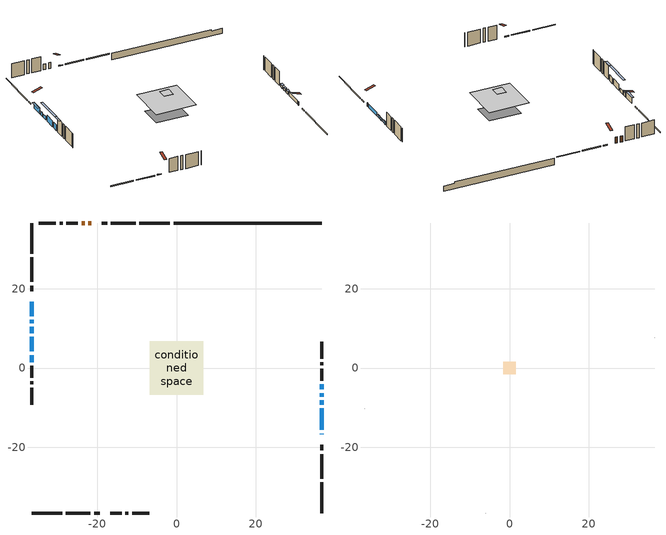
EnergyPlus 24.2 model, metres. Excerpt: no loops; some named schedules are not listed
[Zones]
conditioned space
 floor adiabatic (AdiabaticFloorConstruction): -6.75,-6.75 -6.75,6.75 6.75,6.75 6.75,-6.75 z2.86
 floor foundation (Slab1 construction): -5.42,-3.9 -5.42,3.9 5.42,3.9 5.42,-3.9 z-1.87
 wall outside (RimJoist1 construction): -1.67,36.56 -9.37,36.56 / -36.56,-36.56 -28.86,-36.56 / -36.56,36.56 -36.56,28.86 / 36.56,-36.56 36.56,-28.86 z0.42:0.72
 wall outside (RimJoist2 construction): -10.3,36.56 -16.52,36.56 / -27.93,-36.56 -21.71,-36.56 / -36.56,27.93 -36.56,21.71 / 36.56,-27.93 36.56,-21.71 z0.42:0.72
 wall outside (RimJoist3 construction): -17.45,36.56 -18.81,36.56 / -20.78,-36.56 -19.42,-36.56 / -36.56,20.78 -36.56,19.42 / 36.56,-20.78 36.56,-19.42 z0.42:0.72
 wall outside (AdiabaticWallConstruction 1): -21.48,36.56 -22.19,36.56 / -23.12,36.56 -23.95,36.56 z0.42:2.45
 wall outside (AdiabaticWallConstruction): 36.56,-16.75 36.56,-16.55 / -36.56,10.39 -36.56,8.79 / 36.56,-15.62 36.56,-10.14 z0.42:1.64; -36.56,16.75 -36.56,13.09 z0.42:2.45; -36.56,12.16 -36.56,11.32 z0.42:1.69; -36.56,7.86 -36.56,4.2 / -36.56,3.28 -36.56,1.45 z0.42:2.5; 36.56,-9.21 36.56,-8.17 / 36.56,-7.24 36.56,-6.32 / 36.56,-5.4 36.56,-4.1 z0.42:1.39
 wall outside (Wall1 construction): -24.88,36.56 -27.81,36.56 / -16.75,-36.56 -13.81,-36.56 / -36.56,0.52 -36.56,-2.41 / 36.56,-3.17 36.56,-0.24 z0.42:5.3
 wall outside (Wall2 construction): -28.74,36.56 -29.48,36.56 / -12.89,-36.56 -12.14,-36.56 / -36.56,-3.34 -36.56,-4.09 / 36.56,0.69 36.56,1.43 z0.42:5.3
 wall outside (Wall3 construction): -30.41,36.56 -34.7,36.56 / -11.21,-36.56 -6.93,-36.56 / -36.56,-5.02 -36.56,-9.3 / 36.56,2.36 36.56,6.65 z0.42:5.3
 wall foundation (FoundationWall1 construction): -0.74,36.56,-1.87 -0.74,36.56,0.42 32.83,36.56,0.42 32.83,36.56,-0.1 36.56,36.56,-0.1 36.56,36.56,-1.87
 window (WindowConstruction 8): 36.56,-16.75 36.56,-16.55 z0.42:1.64
 window (WindowConstruction 6): -36.56,16.75 -36.56,13.09 z0.42:2.45
 window (WindowConstruction 7): -36.56,12.16 -36.56,11.32 z0.42:1.69
 window (WindowConstruction 9): -36.56,10.39 -36.56,8.79 z0.42:1.64
 window (WindowConstruction): 36.56,-15.62 36.56,-10.14 z0.42:1.64
 window (WindowConstruction 1): -36.56,7.86 -36.56,4.2 z0.42:2.5
 window (WindowConstruction 2): -36.56,3.28 -36.56,1.45 z0.42:2.5
 window (WindowConstruction 3): 36.56,-9.21 36.56,-8.17 z0.42:1.39
 window (WindowConstruction 4): 36.56,-7.24 36.56,-6.33 z0.42:1.39
 window (WindowConstruction 5): 36.56,-5.4 36.56,-4.1 z0.42:1.39
 door (Door): -21.48,36.56 -22.19,36.56 z0.42:2.45
 door (Door 1): -23.12,36.56 -23.95,36.56 z0.42:2.45
 ceiling adiabatic (AdiabaticFloorConstruction): 6.75,-6.75 6.75,6.75 -6.75,6.75 -6.75,-6.75 z2.86
attic - vented
 floor to conditioned space (Floor1 construction Reversed): -1.58,-1.58 -1.58,1.58 1.58,1.58 1.58,-1.58 z5.3
 wall outside (Wall4 construction): -6,-36.56 -5.99,-36.56 / -36.56,-10.23 -36.56,-10.24 / 36.56,7.57 36.56,7.58 z0.42:5.3
 roof outside (Roof1 construction): -20.55,36.56,5.3 -20.55,33.48,6.32 -19.74,33.48,6.32 -19.74,36.56,5.3; -17.67,-36.56,5.3 -17.67,-33.48,6.32 -18.49,-33.48,6.32 -18.49,-36.56,5.3; -36.56,17.67,5.3 -33.48,17.67,6.32 -33.48,18.49,6.32 -36.56,18.49,5.3; 36.56,-17.67,5.3 33.48,-17.67,6.32 33.48,-18.49,6.32 36.56,-18.49,5.3
shading: -36.56,13.03 -36.56,16.81 -37.17,16.81 -37.17,13.03 z2.51; -36.56,11.26 -36.56,12.22 -37.17,12.22 -37.17,11.26 z1.75; -36.56,1.15 -36.56,10.91 -37.17,10.91 -37.17,1.15 z5.55; -36.56,-1.6 -36.56,6.33 -37.17,6.33 -37.17,-1.6 z5.55; 36.56,-8.11 36.56,-9.27 37.17,-9.27 37.17,-8.11 z1.45; 36.56,-6.27 36.56,-7.3 37.17,-7.3 37.17,-6.27 z1.45; 36.56,-4.04 36.56,-5.46 37.17,-5.46 37.17,-4.04 z1.45
[Building]
Building 1: Terrain=Suburbs
[Site:Location]
Sault Ste Marie AP_ON: Latitude {deg}=46.49; Longitude {deg}=-84.51; Time Zone {hr}=-5; Elevation {m}=192; Keep Site Location Information=Yes
[Site:GroundTemperature:Shallow]
0.840846, -1.16074, -1.32103, -0.371179, 3.44196, 7.23733, 10.5277, 12.6121, 12.7892, 11.0939, 7.8874, 4.20846
[Site:WaterMainsTemperature]
Calculation Method=Schedule; Temperature Schedule=mains temperature schedule
[Material] Roughness=Rough; Thermal Absorptance=0.9
Name | Thickness {m} | Conductivity {W/m-K} | Density {kg/m3} | Specific Heat {J/kg-K} | Solar Absorptance | Visible Absorptance
asphalt or fiberglass shingles | 0.00635 | 0.162714 | 1121.4 | 1465.45 | 0.4 | 0.4
ceiling loosefill ins | 0.0846667 | 0.0480833 | 16.02 | 1046.75 | 0.7 | 0.7
ceiling stud and cavity | 0.1397 | 0.131136 | 65.682 | 1177.47 | 0.7 | 0.7
concrete 4.0 in. | 0.1016 | 1.803125 | 2242.8 | 837.4 | 0.7 | 0.7
concrete 8.0 in. | 0.2032 | 1.803125 | 2242.8 | 837.4 | 0.7 | 0.7
door material | 0.04445 | 0.20624 | 512.64 | 1214.23 | 0.7 | 0.7
door material 1 | 0.04445 | 0.188738 | 512.64 | 1214.23 | 0.7 | 0.7
exterior vertical ins | 0.012584 | 0.029427 | 32.04 | 1214.23 | 0.7 | 0.7
floor covering | 0.0127 | 0.0433444 | 54.468 | 1339.84 | 0.6 | 0.6
floor rigid ins; wall rigid ins | 0.512978 | 0.029427 | 32.04 | 1214.23 | 0.7 | 0.7
floor stud and cavity | 0.1397 | 1.75129 | 37.0049 | 1207.88 | 0.7 | 0.7
furniture material conditioned space 1 | 0.1524 | 0.115458 | 640.8 | 1214.23 | 0.6 | 0.6
gypsum board | 0.0127 | 0.160291 | 801 | 837.4 | 0.6 | 0.6
gypsum board 1 | 0.0127 | 0.160291 | 801 | 837.4 | 0.7 | 0.7
osb sheathing 0.5 in. | 0.0127 | 0.115458 | 512.64 | 1214.23 | 0.7 | 0.7
osb sheathing 0.75 in. | 0.01905 | 0.115458 | 512.64 | 1214.23 | 0.7 | 0.7
osb sheathing 2.0 in. | 0.0508 | 0.115458 | 512.64 | 1214.23 | 0.7 | 0.7
rim joist rigid ins | 0.051816 | 0.029427 | 32.04 | 1214.23 | 0.7 | 0.7
rim joist stud and cavity | 0.0508 | 0.0356798 | 125.044 | 1163.47 | 0.6 | 0.6
rim joist stud and cavity 1 | 0.0508 | 0.268173 | 125.044 | 1163.47 | 0.6 | 0.6
rim joist stud and cavity 2 | 0.0508 | 0.0315101 | 125.044 | 1163.47 | 0.6 | 0.6
wall stud and cavity | 0.1397 | 0.0868035 | 139.0536 | 1170.24 | 0.7 | 0.7
wall stud and cavity 1 | 0.1397 | 0.111274 | 139.0536 | 1170.24 | 0.7 | 0.7
wall stud and cavity 2 | 0.1397 | 0.0999226 | 139.0536 | 1170.24 | 0.7 | 0.7
wall stud and cavity 3 | 0.0889 | 6.1454 | 50.32683 | 1063.81 | 0.6 | 0.6
wall stud and cavity 4 | 0.0889 | 0.380278 | 52.3479 | 1209.89 | 0.7 | 0.7
wall stud and cavity 5 | 0.0889 | 0.391764 | 83.0341 | 1211.67 | 0.7 | 0.7
wood siding | 0.0254 | 0.102417 | 544.68 | 1172.36 | 0.4 | 0.4
wood siding 1 | 0.00254 | 0.102417 | 544.68 | 1172.36 | 0.4 | 0.4
wood siding 2; wood siding 3; wood siding 4 | 0.0254 | 0.102417 | 544.68 | 1172.36 | 0.7 | 0.7
[WindowMaterial:SimpleGlazingSystem]
Name | U-Factor {W/m2-K} | Solar Heat Gain Coefficient
WindowMaterial | 2.77314 | 0.61
WindowMaterial 1 | 6.7977 | 0.79
WindowMaterial 2 | 4.09157 | 0.6
WindowMaterial 3 | 2.93212 | 0.46
WindowMaterial 4 | 2.94518 | 0.45
WindowMaterial 5 | 2.906 | 0.48
WindowMaterial 6 | 2.82821 | 0.55
WindowMaterial 7 | 2.91792 | 0.47
WindowMaterial 8 | 4.87286 | 0.59
WindowMaterial 9 | 4.88989 | 0.57
[Construction]
AdiabaticFloorConstruction: floor stud and cavity, floor rigid ins, osb sheathing 0.75 in., floor covering
AdiabaticWallConstruction: wood siding 3, wall rigid ins, wall stud and cavity 4, gypsum board
AdiabaticWallConstruction 1: wood siding 4, wall rigid ins, wall stud and cavity 4, gypsum board
Door: door material
Door 1: door material 1
Floor1 construction Reversed: gypsum board, ceiling stud and cavity, ceiling loosefill ins
FoundationWall1 construction: concrete 8.0 in., gypsum board 1
furniture construction conditioned space 1: furniture material conditioned space 1
PartitionWallConstruction: gypsum board, wall stud and cavity 5, gypsum board
RimJoist1 construction: wood siding 2, osb sheathing 2.0 in., rim joist stud and cavity
RimJoist2 construction: wood siding 2, rim joist rigid ins, osb sheathing 2.0 in., rim joist stud and cavity 1
RimJoist3 construction: wood siding 2, osb sheathing 2.0 in., rim joist stud and cavity 2
Roof1 construction: asphalt or fiberglass shingles
Slab1 construction: concrete 4.0 in.
Wall1 construction: wood siding, osb sheathing 0.5 in., wall stud and cavity, gypsum board
Wall2 construction: wood siding, osb sheathing 0.5 in., wall stud and cavity 1, gypsum board
Wall3 construction: wood siding, osb sheathing 0.5 in., wall stud and cavity 2, gypsum board
Wall4 construction: wood siding 1, wall stud and cavity 3
WindowConstruction: WindowMaterial
WindowConstruction 1: WindowMaterial 1
WindowConstruction 2: WindowMaterial 2
WindowConstruction 3: WindowMaterial 3
WindowConstruction 4: WindowMaterial 4
WindowConstruction 5: WindowMaterial 5
WindowConstruction 6: WindowMaterial 6
WindowConstruction 7: WindowMaterial 7
WindowConstruction 8: WindowMaterial 8
WindowConstruction 9: WindowMaterial 9
[Zone] Multiplier=1; Part of Total Floor Area=Yes
Name | Volume {m3}
attic - vented | 1.66667
conditioned space | 681.9
[Space]
Name | Zone | Volume {m3}
attic - vented 1 | attic - vented | 1.66667
conditioned space 1 | conditioned space | 681.9
[ZoneInfiltration:EffectiveLeakageArea]
infil attic - vented 1: Zone or Space=attic - vented 1; Schedule=Always On Discrete; Effective Air Leakage Area {cm2}=393.443; Stack Coefficient=0.000410518; Wind Coefficient=1.36895e-05
[ZoneMixing]
whole house fan mix: Zone or Space=attic - vented; Schedule=Always On Continuous; Design Flow Rate Calculation Method=Flow/Zone; Design Flow Rate {m3/s}=0; Source Zone or Space=conditioned space
[SurfaceProperty:ExposedFoundationPerimeter]
Slab1: Exposed Perimeter Calculation Method=TotalExposedPerimeter; Total Exposed Perimeter {m}=37.3
[InternalMass] Zone or ZoneList=conditioned space; Space or SpaceList=conditioned space 1
Name | Construction | Surface Area {m2}
furniture mass conditioned space 1 | furniture construction conditioned space 1 | 106.72
partition wall mass | PartitionWallConstruction | 266.8
[Lights]
interior lighting: Zone or ZoneList or Space or SpaceList=conditioned space 1; Schedule=interior lighting schedule; Design Level Calculation Method=LightingLevel; Lighting Level {W}=343.2; Return Air Fraction=0; Fraction Radiant=0.6; Fraction Visible=0.2; Fraction Replaceable=1
[People]
occupants: Zone or ZoneList or Space or SpaceList=conditioned space 1; Number of People Schedule=occupants schedule; Number of People Calculation Method=People; Number of People=3; Fraction Radiant=0.314171; Sensible Heat Fraction=0.56303; Activity Level Schedule=occupants activity schedule; Carbon Dioxide Generation Rate {m3/s-W}=0; Enable ASHRAE 55 Comfort Warnings=No; Mean Radiant Temperature Calculation Type=EnclosureAveraged
[ElectricEquipment] Zone or ZoneList or Space or SpaceList=conditioned space 1; Design Level Calculation Method=EquipmentLevel
Name | Schedule | Design Level {W} | Fraction Latent | Fraction Radiant | Fraction Lost
clothes dryer | clothes dryer schedule | 140.772 | 0.015 | 0.081 | 0.85
clothes washer | clothes washer schedule | 32.1985 | 0.03 | 0.162 | 0.7
cooking range | cooking range schedule | 215.147 | 0.08 | 0.432 | 0.2
dishwasher | dishwasher schedule | 66.8632 | 0.3 | 0.18 | 0.4
fridge | fridge schedule | 72.9452 | 0 | 0.6 | 0
mech vent house fan | mech vent house fan schedule | 0 | 0 | 0 | 1
mech vent house fan cfis | mech vent house fan cfis schedule | 0 | 0 | 0 | 0
misc plug loads | misc plug loads schedule | 494.7 | 0.045 | 0.513 | 0.1
whole house fan | Always On Discrete | 0 | 0 | 0 | 1
[OtherEquipment] Zone or ZoneList or Space or SpaceList=conditioned space 1; Design Level Calculation Method=EquipmentLevel
Name | Fuel Type | Schedule | Design Level {W} | Fraction Latent | Fraction Radiant | Fraction Lost
clothes dryer 1 | Electricity | clothes dryer schedule | 0 | 0.015 | 0.081 | 0.85
cooking range 1 | Electricity | cooking range schedule | 0 | 0.08 | 0.432 | 0.2
general water use latent | None | general water use schedule | 62.594 | 1 | 0 | 0
general water use sensible | None | general water use schedule | -61.6891 | 0 | 0.6 | 0
mech vent house fan latent load | None | Always On Discrete | 0 | 1 | 0 | 0
mech vent house fan sensible load | None | Always On Discrete | 0 | 0 | 0 | 0
water heater energy adjustment1 | NaturalGas | Always On Discrete | 0.01 | 0 | 0 | 1
[ZoneInfiltration:DesignFlowRate] Zone or ZoneList or Space or SpaceList=conditioned space 1; Schedule=Always On Discrete; Design Flow Rate Calculation Method=Flow/Zone; Design Flow Rate {m3/s}=0
infil flow; natural vent flow; whole house fan flow
[Foundation:Kiva]
Foundation Kiva 1: Initial Indoor Air Temperature {C}=18; Wall Height Above Grade {m}=0.419984; Wall Depth Below Slab {m}=0.2032; Custom Block Material Name 1=exterior vertical ins; Custom Block Depth 1 {m}=2.28999; Custom Block X Position 1 {m}=0.2159; Custom Block Z Position 1 {m}=0
[Foundation:Kiva:Settings]
Soil Conductivity {W/m-K}=0.849921; Soil Density {kg/m3}=1842.3; Soil Specific Heat {J/kg-K}=418.7; Ground Solar Absorptivity=0.9; Ground Thermal Absorptivity=0.9; Ground Surface Roughness {m}=0.03; Far-Field Width {m}=40; Deep-Ground Boundary Condition=ZeroFlux; Deep-Ground Depth {m}=40; Minimum Cell Dimension {m}=0.2; Maximum Cell Growth Coefficient=3; Simulation Timestep=Timestep
[Exterior:Lights]
exterior lighting: Schedule=exterior lighting schedule; Design Level {W}=75.6
[Schedule:Constant]
Name | Hourly Value
Always On Continuous; mech vent house fan schedule; mech vent house fan cfis schedule; Always On Discrete | 1
occupants activity schedule | 117.228
fridge schedule | 0
[Schedule:Week:Daily]
interior lighting schedule Week Rule - Jan1-Jan27: interior lighting schedule day, interior lighting schedule day, interior lighting schedule day, interior lighting schedule day, interior lighting schedule day, interior lighting schedule day, interior lighting schedule day, interior lighting schedule default day, interior lighting schedule default day, interior lighting schedule default day, interior lighting schedule default day, interior lighting schedule default day
interior lighting schedule Week Rule - Jan28-Feb3: interior lighting schedule day, interior lighting schedule day, interior lighting schedule day, interior lighting schedule day, interior lighting schedule day 1, interior lighting schedule day 1, interior lighting schedule day 1, interior lighting schedule default day, interior lighting schedule default day, interior lighting schedule default day, interior lighting schedule default day, interior lighting schedule default day
interior lighting schedule Week Rule - Feb4-Feb24: interior lighting schedule day 1, interior lighting schedule day 1, interior lighting schedule day 1, interior lighting schedule day 1, interior lighting schedule day 1, interior lighting schedule day 1, interior lighting schedule day 1, interior lighting schedule default day, interior lighting schedule default day, interior lighting schedule default day, interior lighting schedule default day, interior lighting schedule default day
interior lighting schedule Week Rule - Feb25-Mar3: interior lighting schedule day 1, interior lighting schedule day 1, interior lighting schedule day 1, interior lighting schedule day 1, interior lighting schedule day 2, interior lighting schedule day 2, interior lighting schedule day 2, interior lighting schedule default day, interior lighting schedule default day, interior lighting schedule default day, interior lighting schedule default day, interior lighting schedule default day
interior lighting schedule Week Rule - Mar4-Mar31: interior lighting schedule day 2, interior lighting schedule day 2, interior lighting schedule day 2, interior lighting schedule day 2, interior lighting schedule day 2, interior lighting schedule day 2, interior lighting schedule day 2, interior lighting schedule default day, interior lighting schedule default day, interior lighting schedule default day, interior lighting schedule default day, interior lighting schedule default day
interior lighting schedule Week Rule - Apr1-Apr28: interior lighting schedule day 3, interior lighting schedule day 3, interior lighting schedule day 3, interior lighting schedule day 3, interior lighting schedule day 3, interior lighting schedule day 3, interior lighting schedule day 3, interior lighting schedule default day, interior lighting schedule default day, interior lighting schedule default day, interior lighting schedule default day, interior lighting schedule default day
interior lighting schedule Week Rule - Apr29-May5: interior lighting schedule day 3, interior lighting schedule day 3, interior lighting schedule day 4, interior lighting schedule day 4, interior lighting schedule day 4, interior lighting schedule day 4, interior lighting schedule day 4, interior lighting schedule default day, interior lighting schedule default day, interior lighting schedule default day, interior lighting schedule default day, interior lighting schedule default day
interior lighting schedule Week Rule - May6-May26: interior lighting schedule day 4, interior lighting schedule day 4, interior lighting schedule day 4, interior lighting schedule day 4, interior lighting schedule day 4, interior lighting schedule day 4, interior lighting schedule day 4, interior lighting schedule default day, interior lighting schedule default day, interior lighting schedule default day, interior lighting schedule default day, interior lighting schedule default day
interior lighting schedule Week Rule - May27-Jun2: interior lighting schedule day 4, interior lighting schedule day 4, interior lighting schedule day 4, interior lighting schedule day 4, interior lighting schedule day 4, interior lighting schedule day 5, interior lighting schedule day 5, interior lighting schedule default day, interior lighting schedule default day, interior lighting schedule default day, interior lighting schedule default day, interior lighting schedule default day
interior lighting schedule Week Rule - Jun3-Jun30: interior lighting schedule day 5, interior lighting schedule day 5, interior lighting schedule day 5, interior lighting schedule day 5, interior lighting schedule day 5, interior lighting schedule day 5, interior lighting schedule day 5, interior lighting schedule default day, interior lighting schedule default day, interior lighting schedule default day, interior lighting schedule default day, interior lighting schedule default day
interior lighting schedule Week Rule - Jul1-Jul28: interior lighting schedule day 6, interior lighting schedule day 6, interior lighting schedule day 6, interior lighting schedule day 6, interior lighting schedule day 6, interior lighting schedule day 6, interior lighting schedule day 6, interior lighting schedule default day, interior lighting schedule default day, interior lighting schedule default day, interior lighting schedule default day, interior lighting schedule default day
interior lighting schedule Week Rule - Jul29-Aug4: interior lighting schedule day 6, interior lighting schedule day 6, interior lighting schedule day 6, interior lighting schedule day 7, interior lighting schedule day 7, interior lighting schedule day 7, interior lighting schedule day 7, interior lighting schedule default day, interior lighting schedule default day, interior lighting schedule default day, interior lighting schedule default day, interior lighting schedule default day
interior lighting schedule Week Rule - Aug5-Aug25: interior lighting schedule day 7, interior lighting schedule day 7, interior lighting schedule day 7, interior lighting schedule day 7, interior lighting schedule day 7, interior lighting schedule day 7, interior lighting schedule day 7, interior lighting schedule default day, interior lighting schedule default day, interior lighting schedule default day, interior lighting schedule default day, interior lighting schedule default day
interior lighting schedule Week Rule - Aug26-Sep1: interior lighting schedule day 7, interior lighting schedule day 7, interior lighting schedule day 7, interior lighting schedule day 7, interior lighting schedule day 7, interior lighting schedule day 7, interior lighting schedule day 8, interior lighting schedule default day, interior lighting schedule default day, interior lighting schedule default day, interior lighting schedule default day, interior lighting schedule default day
interior lighting schedule Week Rule - Sep2-Sep29: interior lighting schedule day 8, interior lighting schedule day 8, interior lighting schedule day 8, interior lighting schedule day 8, interior lighting schedule day 8, interior lighting schedule day 8, interior lighting schedule day 8, interior lighting schedule default day, interior lighting schedule default day, interior lighting schedule default day, interior lighting schedule default day, interior lighting schedule default day
interior lighting schedule Week Rule - Sep30-Oct6: interior lighting schedule day 8, interior lighting schedule day 9, interior lighting schedule day 9, interior lighting schedule day 9, interior lighting schedule day 9, interior lighting schedule day 9, interior lighting schedule day 9, interior lighting schedule default day, interior lighting schedule default day, interior lighting schedule default day, interior lighting schedule default day, interior lighting schedule default day
interior lighting schedule Week Rule - Oct7-Oct27: interior lighting schedule day 9, interior lighting schedule day 9, interior lighting schedule day 9, interior lighting schedule day 9, interior lighting schedule day 9, interior lighting schedule day 9, interior lighting schedule day 9, interior lighting schedule default day, interior lighting schedule default day, interior lighting schedule default day, interior lighting schedule default day, interior lighting schedule default day
interior lighting schedule Week Rule - Oct28-Nov3: interior lighting schedule day 9, interior lighting schedule day 9, interior lighting schedule day 9, interior lighting schedule day 9, interior lighting schedule day 10, interior lighting schedule day 10, interior lighting schedule day 10, interior lighting schedule default day, interior lighting schedule default day, interior lighting schedule default day, interior lighting schedule default day, interior lighting schedule default day
interior lighting schedule Week Rule - Nov4-Nov24: interior lighting schedule day 10, interior lighting schedule day 10, interior lighting schedule day 10, interior lighting schedule day 10, interior lighting schedule day 10, interior lighting schedule day 10, interior lighting schedule day 10, interior lighting schedule default day, interior lighting schedule default day, interior lighting schedule default day, interior lighting schedule default day, interior lighting schedule default day
interior lighting schedule Week Rule - Nov25-Dec1: interior lighting schedule day 10, interior lighting schedule day 10, interior lighting schedule day 10, interior lighting schedule day 10, interior lighting schedule day 10, interior lighting schedule day 10, interior lighting schedule day 11, interior lighting schedule default day, interior lighting schedule default day, interior lighting schedule default day, interior lighting schedule default day, interior lighting schedule default day
interior lighting schedule Week Rule - Dec2-Dec31: interior lighting schedule day 11, interior lighting schedule day 11, interior lighting schedule day 11, interior lighting schedule day 11, interior lighting schedule day 11, interior lighting schedule day 11, interior lighting schedule day 11, interior lighting schedule default day, interior lighting schedule default day, interior lighting schedule default day, interior lighting schedule default day, interior lighting schedule default day
occupants schedule Week Rule - Jan1-Dec31: occupants schedule day, occupants schedule day, occupants schedule day, occupants schedule day, occupants schedule day, occupants schedule day, occupants schedule day, occupants schedule default day, occupants schedule default day, occupants schedule default day, occupants schedule default day, occupants schedule default day
clothes dryer schedule Week Rule - Jan1-Dec31: clothes dryer schedule day, clothes dryer schedule day, clothes dryer schedule day, clothes dryer schedule day, clothes dryer schedule day, clothes dryer schedule day, clothes dryer schedule day, clothes dryer schedule default day, clothes dryer schedule default day, clothes dryer schedule default day, clothes dryer schedule default day, clothes dryer schedule default day
clothes washer schedule Week Rule - Jan1-Dec31: clothes washer schedule day, clothes washer schedule day, clothes washer schedule day, clothes washer schedule day, clothes washer schedule day, clothes washer schedule day, clothes washer schedule day, clothes washer schedule default day, clothes washer schedule default day, clothes washer schedule default day, clothes washer schedule default day, clothes washer schedule default day
cooking range schedule Week Rule - Jan1-Dec31: cooking range schedule day, cooking range schedule day, cooking range schedule day, cooking range schedule day, cooking range schedule day, cooking range schedule day, cooking range schedule day, cooking range schedule default day, cooking range schedule default day, cooking range schedule default day, cooking range schedule default day, cooking range schedule default day
dishwasher schedule Week Rule - Jan1-Dec31: dishwasher schedule day, dishwasher schedule day, dishwasher schedule day, dishwasher schedule day, dishwasher schedule day, dishwasher schedule day, dishwasher schedule day, dishwasher schedule default day, dishwasher schedule default day, dishwasher schedule default day, dishwasher schedule default day, dishwasher schedule default day
misc plug loads schedule Week Rule - Jan1-Dec31: misc plug loads schedule day, misc plug loads schedule day, misc plug loads schedule day, misc plug loads schedule day, misc plug loads schedule day, misc plug loads schedule day, misc plug loads schedule day, misc plug loads schedule default day, misc plug loads schedule default day, misc plug loads schedule default day, misc plug loads schedule default day, misc plug loads schedule default day
general water use schedule Week Rule - Jan1-Dec31: general water use schedule day, general water use schedule day, general water use schedule day, general water use schedule day, general water use schedule day, general water use schedule day, general water use schedule day, general water use schedule default day, general water use schedule default day, general water use schedule default day, general water use schedule default day, general water use schedule default day
exterior lighting schedule Week Rule - Jan1-Jan27: exterior lighting schedule day, exterior lighting schedule day, exterior lighting schedule day, exterior lighting schedule day, exterior lighting schedule day, exterior lighting schedule day, exterior lighting schedule day, exterior lighting schedule default day, exterior lighting schedule default day, exterior lighting schedule default day, exterior lighting schedule default day, exterior lighting schedule default day
exterior lighting schedule Week Rule - Jan28-Feb3: exterior lighting schedule day, exterior lighting schedule day, exterior lighting schedule day, exterior lighting schedule day, exterior lighting schedule day 1, exterior lighting schedule day 1, exterior lighting schedule day 1, exterior lighting schedule default day, exterior lighting schedule default day, exterior lighting schedule default day, exterior lighting schedule default day, exterior lighting schedule default day
exterior lighting schedule Week Rule - Feb4-Feb24: exterior lighting schedule day 1, exterior lighting schedule day 1, exterior lighting schedule day 1, exterior lighting schedule day 1, exterior lighting schedule day 1, exterior lighting schedule day 1, exterior lighting schedule day 1, exterior lighting schedule default day, exterior lighting schedule default day, exterior lighting schedule default day, exterior lighting schedule default day, exterior lighting schedule default day
exterior lighting schedule Week Rule - Feb25-Mar3: exterior lighting schedule day 1, exterior lighting schedule day 1, exterior lighting schedule day 1, exterior lighting schedule day 1, exterior lighting schedule day 2, exterior lighting schedule day 2, exterior lighting schedule day 2, exterior lighting schedule default day, exterior lighting schedule default day, exterior lighting schedule default day, exterior lighting schedule default day, exterior lighting schedule default day
exterior lighting schedule Week Rule - Mar4-Mar31: exterior lighting schedule day 2, exterior lighting schedule day 2, exterior lighting schedule day 2, exterior lighting schedule day 2, exterior lighting schedule day 2, exterior lighting schedule day 2, exterior lighting schedule day 2, exterior lighting schedule default day, exterior lighting schedule default day, exterior lighting schedule default day, exterior lighting schedule default day, exterior lighting schedule default day
exterior lighting schedule Week Rule - Apr1-Apr28: exterior lighting schedule day 3, exterior lighting schedule day 3, exterior lighting schedule day 3, exterior lighting schedule day 3, exterior lighting schedule day 3, exterior lighting schedule day 3, exterior lighting schedule day 3, exterior lighting schedule default day, exterior lighting schedule default day, exterior lighting schedule default day, exterior lighting schedule default day, exterior lighting schedule default day
exterior lighting schedule Week Rule - Apr29-May5: exterior lighting schedule day 3, exterior lighting schedule day 3, exterior lighting schedule day 4, exterior lighting schedule day 4, exterior lighting schedule day 4, exterior lighting schedule day 4, exterior lighting schedule day 4, exterior lighting schedule default day, exterior lighting schedule default day, exterior lighting schedule default day, exterior lighting schedule default day, exterior lighting schedule default day
exterior lighting schedule Week Rule - May6-May26: exterior lighting schedule day 4, exterior lighting schedule day 4, exterior lighting schedule day 4, exterior lighting schedule day 4, exterior lighting schedule day 4, exterior lighting schedule day 4, exterior lighting schedule day 4, exterior lighting schedule default day, exterior lighting schedule default day, exterior lighting schedule default day, exterior lighting schedule default day, exterior lighting schedule default day
exterior lighting schedule Week Rule - May27-Jun2: exterior lighting schedule day 4, exterior lighting schedule day 4, exterior lighting schedule day 4, exterior lighting schedule day 4, exterior lighting schedule day 4, exterior lighting schedule day 5, exterior lighting schedule day 5, exterior lighting schedule default day, exterior lighting schedule default day, exterior lighting schedule default day, exterior lighting schedule default day, exterior lighting schedule default day
exterior lighting schedule Week Rule - Jun3-Jun30: exterior lighting schedule day 5, exterior lighting schedule day 5, exterior lighting schedule day 5, exterior lighting schedule day 5, exterior lighting schedule day 5, exterior lighting schedule day 5, exterior lighting schedule day 5, exterior lighting schedule default day, exterior lighting schedule default day, exterior lighting schedule default day, exterior lighting schedule default day, exterior lighting schedule default day
exterior lighting schedule Week Rule - Jul1-Jul28: exterior lighting schedule day 6, exterior lighting schedule day 6, exterior lighting schedule day 6, exterior lighting schedule day 6, exterior lighting schedule day 6, exterior lighting schedule day 6, exterior lighting schedule day 6, exterior lighting schedule default day, exterior lighting schedule default day, exterior lighting schedule default day, exterior lighting schedule default day, exterior lighting schedule default day
exterior lighting schedule Week Rule - Jul29-Aug4: exterior lighting schedule day 6, exterior lighting schedule day 6, exterior lighting schedule day 6, exterior lighting schedule day 7, exterior lighting schedule day 7, exterior lighting schedule day 7, exterior lighting schedule day 7, exterior lighting schedule default day, exterior lighting schedule default day, exterior lighting schedule default day, exterior lighting schedule default day, exterior lighting schedule default day
exterior lighting schedule Week Rule - Aug5-Aug25: exterior lighting schedule day 7, exterior lighting schedule day 7, exterior lighting schedule day 7, exterior lighting schedule day 7, exterior lighting schedule day 7, exterior lighting schedule day 7, exterior lighting schedule day 7, exterior lighting schedule default day, exterior lighting schedule default day, exterior lighting schedule default day, exterior lighting schedule default day, exterior lighting schedule default day
exterior lighting schedule Week Rule - Aug26-Sep1: exterior lighting schedule day 7, exterior lighting schedule day 7, exterior lighting schedule day 7, exterior lighting schedule day 7, exterior lighting schedule day 7, exterior lighting schedule day 7, exterior lighting schedule day 8, exterior lighting schedule default day, exterior lighting schedule default day, exterior lighting schedule default day, exterior lighting schedule default day, exterior lighting schedule default day
exterior lighting schedule Week Rule - Sep2-Sep29: exterior lighting schedule day 8, exterior lighting schedule day 8, exterior lighting schedule day 8, exterior lighting schedule day 8, exterior lighting schedule day 8, exterior lighting schedule day 8, exterior lighting schedule day 8, exterior lighting schedule default day, exterior lighting schedule default day, exterior lighting schedule default day, exterior lighting schedule default day, exterior lighting schedule default day
exterior lighting schedule Week Rule - Sep30-Oct6: exterior lighting schedule day 8, exterior lighting schedule day 9, exterior lighting schedule day 9, exterior lighting schedule day 9, exterior lighting schedule day 9, exterior lighting schedule day 9, exterior lighting schedule day 9, exterior lighting schedule default day, exterior lighting schedule default day, exterior lighting schedule default day, exterior lighting schedule default day, exterior lighting schedule default day
exterior lighting schedule Week Rule - Oct7-Oct27: exterior lighting schedule day 9, exterior lighting schedule day 9, exterior lighting schedule day 9, exterior lighting schedule day 9, exterior lighting schedule day 9, exterior lighting schedule day 9, exterior lighting schedule day 9, exterior lighting schedule default day, exterior lighting schedule default day, exterior lighting schedule default day, exterior lighting schedule default day, exterior lighting schedule default day
exterior lighting schedule Week Rule - Oct28-Nov3: exterior lighting schedule day 9, exterior lighting schedule day 9, exterior lighting schedule day 9, exterior lighting schedule day 9, exterior lighting schedule day 10, exterior lighting schedule day 10, exterior lighting schedule day 10, exterior lighting schedule default day, exterior lighting schedule default day, exterior lighting schedule default day, exterior lighting schedule default day, exterior lighting schedule default day
exterior lighting schedule Week Rule - Nov4-Nov24: exterior lighting schedule day 10, exterior lighting schedule day 10, exterior lighting schedule day 10, exterior lighting schedule day 10, exterior lighting schedule day 10, exterior lighting schedule day 10, exterior lighting schedule day 10, exterior lighting schedule default day, exterior lighting schedule default day, exterior lighting schedule default day, exterior lighting schedule default day, exterior lighting schedule default day
exterior lighting schedule Week Rule - Nov25-Dec1: exterior lighting schedule day 10, exterior lighting schedule day 10, exterior lighting schedule day 10, exterior lighting schedule day 10, exterior lighting schedule day 10, exterior lighting schedule day 10, exterior lighting schedule day 11, exterior lighting schedule default day, exterior lighting schedule default day, exterior lighting schedule default day, exterior lighting schedule default day, exterior lighting schedule default day
[Schedule:Year]
interior lighting schedule: interior lighting schedule Week Rule - Jan1-Jan27, 1, 1, 1, 27, interior lighting schedule Week Rule - Jan28-Feb3, 1, 28, 2, 3, interior lighting schedule Week Rule - Feb4-Feb24, 2, 4, 2, 24, interior lighting schedule Week Rule - Feb25-Mar3, 2, 25, 3, 3, interior lighting schedule Week Rule - Mar4-Mar31, 3, 4, 3, 31, interior lighting schedule Week Rule - Apr1-Apr28, 4, 1, 4, 28, interior lighting schedule Week Rule - Apr29-May5, 4, 29, 5, 5, interior lighting schedule Week Rule - May6-May26, 5, 6, 5, 26, interior lighting schedule Week Rule - May27-Jun2, 5, 27, 6, 2, interior lighting schedule Week Rule - Jun3-Jun30, 6, 3, 6, 30, interior lighting schedule Week Rule - Jul1-Jul28, 7, 1, 7, 28, interior lighting schedule Week Rule - Jul29-Aug4, 7, 29, 8, 4, interior lighting schedule Week Rule - Aug5-Aug25, 8, 5, 8, 25, interior lighting schedule Week Rule - Aug26-Sep1, 8, 26, 9, 1, interior lighting schedule Week Rule - Sep2-Sep29, 9, 2, 9, 29, interior lighting schedule Week Rule - Sep30-Oct6, 9, 30, 10, 6, interior lighting schedule Week Rule - Oct7-Oct27, 10, 7, 10, 27, interior lighting schedule Week Rule - Oct28-Nov3, 10, 28, 11, 3, interior lighting schedule Week Rule - Nov4-Nov24, 11, 4, 11, 24, interior lighting schedule Week Rule - Nov25-Dec1, 11, 25, 12, 1, interior lighting schedule Week Rule - Dec2-Dec31, 12, 2, 12, 31
occupants schedule: occupants schedule Week Rule - Jan1-Dec31, 1, 1, 12, 31
clothes dryer schedule: clothes dryer schedule Week Rule - Jan1-Dec31, 1, 1, 12, 31
clothes washer schedule: clothes washer schedule Week Rule - Jan1-Dec31, 1, 1, 12, 31
cooking range schedule: cooking range schedule Week Rule - Jan1-Dec31, 1, 1, 12, 31
dishwasher schedule: dishwasher schedule Week Rule - Jan1-Dec31, 1, 1, 12, 31
misc plug loads schedule: misc plug loads schedule Week Rule - Jan1-Dec31, 1, 1, 12, 31
general water use schedule: general water use schedule Week Rule - Jan1-Dec31, 1, 1, 12, 31
exterior lighting schedule: exterior lighting schedule Week Rule - Jan1-Jan27, 1, 1, 1, 27, exterior lighting schedule Week Rule - Jan28-Feb3, 1, 28, 2, 3, exterior lighting schedule Week Rule - Feb4-Feb24, 2, 4, 2, 24, exterior lighting schedule Week Rule - Feb25-Mar3, 2, 25, 3, 3, exterior lighting schedule Week Rule - Mar4-Mar31, 3, 4, 3, 31, exterior lighting schedule Week Rule - Apr1-Apr28, 4, 1, 4, 28, exterior lighting schedule Week Rule - Apr29-May5, 4, 29, 5, 5, exterior lighting schedule Week Rule - May6-May26, 5, 6, 5, 26, exterior lighting schedule Week Rule - May27-Jun2, 5, 27, 6, 2, exterior lighting schedule Week Rule - Jun3-Jun30, 6, 3, 6, 30, exterior lighting schedule Week Rule - Jul1-Jul28, 7, 1, 7, 28, exterior lighting schedule Week Rule - Jul29-Aug4, 7, 29, 8, 4, exterior lighting schedule Week Rule - Aug5-Aug25, 8, 5, 8, 25, exterior lighting schedule Week Rule - Aug26-Sep1, 8, 26, 9, 1, exterior lighting schedule Week Rule - Sep2-Sep29, 9, 2, 9, 29, exterior lighting schedule Week Rule - Sep30-Oct6, 9, 30, 10, 6, exterior lighting schedule Week Rule - Oct7-Oct27, 10, 7, 10, 27, exterior lighting schedule Week Rule - Oct28-Nov3, 10, 28, 11, 3, exterior lighting schedule Week Rule - Nov4-Nov24, 11, 4, 11, 24, exterior lighting schedule Week Rule - Nov25-Dec1, 11, 25, 12, 1, exterior lighting schedule Week Rule - Dec2-Dec31, 12, 2, 12, 31
[Schedule:Compact]
mains temperature schedule: Through: 01/01, For: AllDays, Until: 24:00, 5.72222, Through: 01/02, For: AllDays, Until: 24:00, 5.65667, Through: 01/03, For: AllDays, Until: 24:00, 5.59222, Through: 01/04, For: AllDays, Until: 24:00, 5.52889, Through: 01/05, For: AllDays, Until: 24:00, 5.46667, Through: 01/06, For: AllDays, Until: 24:00, 5.405, Through: 01/07, For: AllDays, Until: 24:00, 5.345, Through: 01/08, For: AllDays, Until: 24:00, 5.28556, Through: 01/09, For: AllDays, Until: 24:00, 5.22722, Through: 01/10, For: AllDays, Until: 24:00, 5.17, Through: 01/11, For: AllDays, Until: 24:00, 5.11389, Through: 01/12, For: AllDays, Until: 24:00, 5.05889, Through: 01/13, For: AllDays, Until: 24:00, 5.00556, Through: 01/14, For: AllDays, Until: 24:00, 4.95278, Through: 01/15, For: AllDays, Until: 24:00, 4.90111, Through: 01/16, For: AllDays, Until: 24:00, 4.85111, Through: 01/17, For: AllDays, Until: 24:00, 4.80167, Through: 01/18, For: AllDays, Until: 24:00, 4.75389, Through: 01/19, For: AllDays, Until: 24:00, 4.70722, Through: 01/20, For: AllDays, Until: 24:00, 4.66167, Through: 01/21, For: AllDays, Until: 24:00, 4.61778, Through: 01/22, For: AllDays, Until: 24:00, 4.575, Through: 01/23, For: AllDays, Until: 24:00, 4.53333, Through: 01/24, For: AllDays, Until: 24:00, 4.49278, Through: 01/25, For: AllDays, Until: 24:00, 4.45389, Through: 01/26, For: AllDays, Until: 24:00, 4.41611, Through: 01/27, For: AllDays, Until: 24:00, 4.38, Through: 01/28, For: AllDays, Until: 24:00, 4.345, Through: 01/29, For: AllDays, Until: 24:00, 4.31111, Through: 01/30, For: AllDays, Until: 24:00, 4.27889, Through: 01/31, For: AllDays, Until: 24:00, 4.24833, Through: 02/01, For: AllDays, Until: 24:00, 4.21833, Through: 02/02, For: AllDays, Until: 24:00, 4.19056, Through: 02/03, For: AllDays, Until: 24:00, 4.16333, Through: 02/04, For: AllDays, Until: 24:00, 4.13833, Through: 02/05, For: AllDays, Until: 24:00, 4.11444, Through: 02/06, For: AllDays, Until: 24:00, 4.09167, Through: 02/07, For: AllDays, Until: 24:00, 4.07056, Through: 02/08, For: AllDays, Until: 24:00, 4.05111, Through: 02/09, For: AllDays, Until: 24:00, 4.03278, Through: 02/10, For: AllDays, Until: 24:00, 4.01611, Through: 02/11, For: AllDays, Until: 24:00, 4.00056, Through: 02/12, For: AllDays, Until: 24:00, 3.98667, Through: 02/13, For: AllDays, Until: 24:00, 3.97444, Through: 02/14, For: AllDays, Until: 24:00, 3.96333, Through: 02/15, For: AllDays, Until: 24:00, 3.95389, Through: 02/16, For: AllDays, Until: 24:00, 3.94556, Through: 02/17, For: AllDays, Until: 24:00, 3.93889, Through: 02/18, For: AllDays, Until: 24:00, 3.93389, Through: 02/19, For: AllDays, Until: 24:00, 3.93056, Through: 02/20, For: AllDays, Until: 24:00, 3.92833, Through: 02/21, For: AllDays, Until: 24:00, 3.92722, Through: 02/22, For: AllDays, Until: 24:00, 3.92833, Through: 02/23, For: AllDays, Until: 24:00, 3.93056, Through: 02/24, For: AllDays, Until: 24:00, 3.93444, Through: 02/25, For: AllDays, Until: 24:00, 3.93944, Through: 02/26, For: AllDays, Until: 24:00, 3.94611, Through: 02/27, For: AllDays, Until: 24:00, 3.95444, Through: 02/28, For: AllDays, Until: 24:00, 3.96389, Through: 03/01, For: AllDays, Until: 24:00, 3.975, Through: 03/02, For: AllDays, Until: 24:00, 3.98722, Through: 03/03, For: AllDays, Until: 24:00, 4.00111, Through: 03/04, For: AllDays, Until: 24:00, 4.01667, Through: 03/05, For: AllDays, Until: 24:00, 4.03389, Through: 03/06, For: AllDays, Until: 24:00, 4.05167, Through: 03/07, For: AllDays, Until: 24:00, 4.07167, Through: 03/08, For: AllDays, Until: 24:00, 4.09278, Through: 03/09, For: AllDays, Until: 24:00, 4.11556, Through: 03/10, For: AllDays, Until: 24:00, 4.13944, Through: 03/11, For: AllDays, Until: 24:00, 4.165, Through: 03/12, For: AllDays, Until: 24:00, 4.19167, Through: 03/13, For: AllDays, Until: 24:00, 4.22, Through: 03/14, For: AllDays, Until: 24:00, 4.24944, Through: 03/15, For: AllDays, Until: 24:00, 4.28056, Through: 03/16, For: AllDays, Until: 24:00, 4.31278, Through: 03/17, For: AllDays, Until: 24:00, 4.34667, Through: 03/18, For: AllDays, Until: 24:00, 4.38167, Through: 03/19, For: AllDays, Until: 24:00, 4.41833, Through: 03/20, For: AllDays, Until: 24:00, 4.45611, Through: 03/21, For: AllDays, Until: 24:00, 4.495, Through: 03/22, For: AllDays, Until: 24:00, 4.53556, Through: 03/23, For: AllDays, Until: 24:00, 4.57722, Through: 03/24, For: AllDays, Until: 24:00, 4.62, Through: 03/25, For: AllDays, Until: 24:00, 4.66444, Through: 03/26, For: AllDays, Until: 24:00, 4.70944, Through: 03/27, For: AllDays, Until: 24:00, 4.75611, Through: 03/28, For: AllDays, Until: 24:00, 4.80444, Through: 03/29, For: AllDays, Until: 24:00, 4.85333, Through: 03/30, For: AllDays, Until: 24:00, 4.90389, Through: 03/31, For: AllDays, Until: 24:00, 4.95556, Through: 04/01, For: AllDays, Until: 24:00, 5.00778, Through: 04/02, For: AllDays, Until: 24:00, 5.06167, Through: 04/03, For: AllDays, Until: 24:00, 5.11667, Through: 04/04, For: AllDays, Until: 24:00, 5.17278, Through: 04/05, For: AllDays, Until: 24:00, 5.23, Through: 04/06, For: AllDays, Until: 24:00, 5.28833, Through: 04/07, For: AllDays, Until: 24:00, 5.34778, Through: 04/08, For: AllDays, Until: 24:00, 5.40833, Through: 04/09, For: AllDays, Until: 24:00, 5.47, Through: 04/10, For: AllDays, Until: 24:00, 5.53222, Through: 04/11, For: AllDays, Until: 24:00, 5.59556, Through: 04/12, For: AllDays, Until: 24:00, 5.66, Through: 04/13, For: AllDays, Until: 24:00, 5.72556, Through: 04/14, For: AllDays, Until: 24:00, 5.79222, Through: 04/15, For: AllDays, Until: 24:00, 5.85944, Through: 04/16, For: AllDays, Until: 24:00, 5.92722, Through: 04/17, For: AllDays, Until: 24:00, 5.99667, Through: 04/18, For: AllDays, Until: 24:00, 6.06667, Through: 04/19, For: AllDays, Until: 24:00, 6.13722, Through: 04/20, For: AllDays, Until: 24:00, 6.20889, Through: 04/21, For: AllDays, Until: 24:00, 6.28111, Through: 04/22, For: AllDays, Until: 24:00, 6.35444, Through: 04/23, For: AllDays, Until: 24:00, 6.42833, Through: 04/24, For: AllDays, Until: 24:00, 6.50278, Through: 04/25, For: AllDays, Until: 24:00, 6.57833, Through: 04/26, For: AllDays, Until: 24:00, 6.65444, Through: 04/27, For: AllDays, Until: 24:00, 6.73111, Through: 04/28, For: AllDays, Until: 24:00, 6.80833, Through: 04/29, For: AllDays, Until: 24:00, 6.88611, Through: 04/30, For: AllDays, Until: 24:00, 6.965, Through: 05/01, For: AllDays, Until: 24:00, 7.04389, Through: 05/02, For: AllDays, Until: 24:00, 7.12389, Through: 05/03, For: AllDays, Until: 24:00, 7.20389, Through: 05/04, For: AllDays, Until: 24:00, 7.28444, Through: 05/05, For: AllDays, Until: 24:00, 7.36611, Through: 05/06, For: AllDays, Until: 24:00, 7.44778, Through: 05/07, For: AllDays, Until: 24:00, 7.52944, Through: 05/08, For: AllDays, Until: 24:00, 7.61222, Through: 05/09, For: AllDays, Until: 24:00, 7.695, Through: 05/10, For: AllDays, Until: 24:00, 7.77833, Through: 05/11, For: AllDays, Until: 24:00, 7.86167, Through: 05/12, For: AllDays, Until: 24:00, 7.94556, Through: 05/13, For: AllDays, Until: 24:00, 8.03, Through: 05/14, For: AllDays, Until: 24:00, 8.11444, Through: 05/15, For: AllDays, Until: 24:00, 8.19889, Through: 05/16, For: AllDays, Until: 24:00, 8.28389, Through: 05/17, For: AllDays, Until: 24:00, 8.36889, Through: 05/18, For: AllDays, Until: 24:00, 8.45389, Through: 05/19, For: AllDays, Until: 24:00, 8.53944, Through: 05/20, For: AllDays, Until: 24:00, 8.625, Through: 05/21, For: AllDays, Until: 24:00, 8.71056, Through: 05/22, For: AllDays, Until: 24:00, 8.79611, Through: 05/23, For: AllDays, Until: 24:00, 8.88167, Through: 05/24, For: AllDays, Until: 24:00, 8.96722, Through: 05/25, For: AllDays, Until: 24:00, 9.05278, Through: 05/26, For: AllDays, Until: 24:00, 9.13833, Through: 05/27, For: AllDays, Until: 24:00, 9.22389, Through: 05/28, For: AllDays, Until: 24:00, 9.30944, Through: 05/29, For: AllDays, Until: 24:00, 9.39444, Through: 05/30, For: AllDays, Until: 24:00, 9.48, Through: 05/31, For: AllDays, Until: 24:00, 9.56444, Through: 06/01, For: AllDays, Until: 24:00, 9.64944, Through: 06/02, For: AllDays, Until: 24:00, 9.73389, Through: 06/03, For: AllDays, Until: 24:00, 9.81833, Through: 06/04, For: AllDays, Until: 24:00, 9.90222, Through: 06/05, For: AllDays, Until: 24:00, 9.98611, Through: 06/06, For: AllDays, Until: 24:00, 10.0694, Through: 06/07, For: AllDays, Until: 24:00, 10.1528, Through: 06/08, For: AllDays, Until: 24:00, 10.235, Through: 06/09, For: AllDays, Until: 24:00, 10.3178, Through: 06/10, For: AllDays, Until: 24:00, 10.3994, Through: 06/11, For: AllDays, Until: 24:00, 10.4811, Through: 06/12, For: AllDays, Until: 24:00, 10.5617, Through: 06/13, For: AllDays, Until: 24:00, 10.6422, Through: 06/14, For: AllDays, Until: 24:00, 10.7222, Through: 06/15, For: AllDays, Until: 24:00, 10.8017, Through: 06/16, For: AllDays, Until: 24:00, 10.8806, Through: 06/17, For: AllDays, Until: 24:00, 10.9589, Through: 06/18, For: AllDays, Until: 24:00, 11.0367, Through: 06/19, For: AllDays, Until: 24:00, 11.1133, Through: 06/20, For: AllDays, Until: 24:00, 11.19, Through: 06/21, For: AllDays, Until: 24:00, 11.2656, Through: 06/22, For: AllDays, Until: 24:00, 11.3406, Through: 06/23, For: AllDays, Until: 24:00, 11.415, Through: 06/24, For: AllDays, Until: 24:00, 11.4883, Through: 06/25, For: AllDays, Until: 24:00, 11.5611, Through: 06/26, For: AllDays, Until: 24:00, 11.6333, Through: 06/27, For: AllDays, Until: 24:00, 11.7044, Through: 06/28, For: AllDays, Until: 24:00, 11.775, Through: 06/29, For: AllDays, Until: 24:00, 11.8444, Through: 06/30, For: AllDays, Until: 24:00, 11.9128, Through: 07/01, For: AllDays, Until: 24:00, 11.9806, Through: 07/02, For: AllDays, Until: 24:00, 12.0472, Through: 07/03, For: AllDays, Until: 24:00, 12.1133, Through: 07/04, For: AllDays, Until: 24:00, 12.1783, Through: 07/05, For: AllDays, Until: 24:00, 12.2422, Through: 07/06, For: AllDays, Until: 24:00, 12.3056, Through: 07/07, For: AllDays, Until: 24:00, 12.3672, Through: 07/08, For: AllDays, Until: 24:00, 12.4283, Through: 07/09, For: AllDays, Until: 24:00, 12.4883, Through: 07/10, For: AllDays, Until: 24:00, 12.5472, Through: 07/11, For: AllDays, Until: 24:00, 12.605, Through: 07/12, For: AllDays, Until: 24:00, 12.6617, Through: 07/13, For: AllDays, Until: 24:00, 12.7172, Through: 07/14, For: AllDays, Until: 24:00, 12.7717, Through: 07/15, For: AllDays, Until: 24:00, 12.8244, Through: 07/16, For: AllDays, Until: 24:00, 12.8767, Through: 07/17, For: AllDays, Until: 24:00, 12.9278, Through: 07/18, For: AllDays, Until: 24:00, 12.9778, Through: 07/19, For: AllDays, Until: 24:00, 13.0261, Through: 07/20, For: AllDays, Until: 24:00, 13.0733, Through: 07/21, For: AllDays, Until: 24:00, 13.1194, Through: 07/22, For: AllDays, Until: 24:00, 13.1644, Through: 07/23, For: AllDays, Until: 24:00, 13.2078, Through: 07/24, For: AllDays, Until: 24:00, 13.25, Through: 07/25, For: AllDays, Until: 24:00, 13.2911, Through: 07/26, For: AllDays, Until: 24:00, 13.3311, Through: 07/27, For: AllDays, Until: 24:00, 13.3694, Through: 07/28, For: AllDays, Until: 24:00, 13.4067, Through: 07/29, For: AllDays, Until: 24:00, 13.4422, Through: 07/30, For: AllDays, Until: 24:00, 13.4767, Through: 07/31, For: AllDays, Until: 24:00, 13.5094, Through: 08/01, For: AllDays, Until: 24:00, 13.5411, Through: 08/02, For: AllDays, Until: 24:00, 13.5717, Through: 08/03, For: AllDays, Until: 24:00, 13.6006, Through: 08/04, For: AllDays, Until: 24:00, 13.6283, Through: 08/05, For: AllDays, Until: 24:00, 13.6544, Through: 08/06, For: AllDays, Until: 24:00, 13.6789, Through: 08/07, For: AllDays, Until: 24:00, 13.7022, Through: 08/08, For: AllDays, Until: 24:00, 13.7244, Through: 08/09, For: AllDays, Until: 24:00, 13.745, Through: 08/10, For: AllDays, Until: 24:00, 13.7639, Through: 08/11, For: AllDays, Until: 24:00, 13.7811, Through: 08/12, For: AllDays, Until: 24:00, 13.7978, Through: 08/13, For: AllDays, Until: 24:00, 13.8122, Through: 08/14, For: AllDays, Until: 24:00, 13.8256, Through: 08/15, For: AllDays, Until: 24:00, 13.8372, Through: 08/16, For: AllDays, Until: 24:00, 13.8478, Through: 08/17, For: AllDays, Until: 24:00, 13.8567, Through: 08/18, For: AllDays, Until: 24:00, 13.8639, Through: 08/19, For: AllDays, Until: 24:00, 13.87, Through: 08/20, For: AllDays, Until: 24:00, 13.8744, Through: 08/21, For: AllDays, Until: 24:00, 13.8772, Through: 08/22, For: AllDays, Until: 24:00, 13.8789, Through: 08/23, For: AllDays, Until: 24:00, 13.8789, Through: 08/24, For: AllDays, Until: 24:00, 13.8772, Through: 08/25, For: AllDays, Until: 24:00, 13.8744, Through: 08/26, For: AllDays, Until: 24:00, 13.87, Through: 08/27, For: AllDays, Until: 24:00, 13.8644, Through: 08/28, For: AllDays, Until: 24:00, 13.8572, Through: 08/29, For: AllDays, Until: 24:00, 13.8483, Through: 08/30, For: AllDays, Until: 24:00, 13.8378, Through: 08/31, For: AllDays, Until: 24:00, 13.8261, Through: 09/01, For: AllDays, Until: 24:00, 13.8133, Through: 09/02, For: AllDays, Until: 24:00, 13.7983, Through: 09/03, For: AllDays, Until: 24:00, 13.7822, Through: 09/04, For: AllDays, Until: 24:00, 13.765, Through: 09/05, For: AllDays, Until: 24:00, 13.7461, Through: 09/06, For: AllDays, Until: 24:00, 13.7256, Through: 09/07, For: AllDays, Until: 24:00, 13.7039, Through: 09/08, For: AllDays, Until: 24:00, 13.6806, Through: 09/09, For: AllDays, Until: 24:00, 13.6556, Through: 09/10, For: AllDays, Until: 24:00, 13.63, Through: 09/11, For: AllDays, Until: 24:00, 13.6022, Through: 09/12, For: AllDays, Until: 24:00, 13.5733, Through: 09/13, For: AllDays, Until: 24:00, 13.5433, Through: 09/14, For: AllDays, Until: 24:00, 13.5117, Through: 09/15, For: AllDays, Until: 24:00, 13.4789, Through: 09/16, For: AllDays, Until: 24:00, 13.4444, Through: 09/17, For: AllDays, Until: 24:00, 13.4089, Through: 09/18, For: AllDays, Until: 24:00, 13.3717, Through: 09/19, For: AllDays, Until: 24:00, 13.3333, Through: 09/20, For: AllDays, Until: 24:00, 13.2939, Through: 09/21, For: AllDays, Until: 24:00, 13.2528, Through: 09/22, For: AllDays, Until: 24:00, 13.2106, Through: 09/23, For: AllDays, Until: 24:00, 13.1672, Through: 09/24, For: AllDays, Until: 24:00, 13.1222, Through: 09/25, For: AllDays, Until: 24:00, 13.0761, Through: 09/26, For: AllDays, Until: 24:00, 13.0289, Through: 09/27, For: AllDays, Until: 24:00, 12.9806, Through: 09/28, For: AllDays, Until: 24:00, 12.9306, Through: 09/29, For: AllDays, Until: 24:00, 12.88, Through: 09/30, For: AllDays, Until: 24:00, 12.8278, Through: 10/01, For: AllDays, Until: 24:00, 12.7744, Through: 10/02, For: AllDays, Until: 24:00, 12.7206, Through: 10/03, For: AllDays, Until: 24:00, 12.665, Through: 10/04, For: AllDays, Until: 24:00, 12.6083, Through: 10/05, For: AllDays, Until: 24:00, 12.5506, Through: 10/06, For: AllDays, Until: 24:00, 12.4917, Through: 10/07, For: AllDays, Until: 24:00, 12.4317, Through: 10/08, For: AllDays, Until: 24:00, 12.3711, Through: 10/09, For: AllDays, Until: 24:00, 12.3089, Through: 10/10, For: AllDays, Until: 24:00, 12.2461, Through: 10/11, For: AllDays, Until: 24:00, 12.1822, Through: 10/12, For: AllDays, Until: 24:00, 12.1172, Through: 10/13, For: AllDays, Until: 24:00, 12.0517, Through: 10/14, For: AllDays, Until: 24:00, 11.9844, Through: 10/15, For: AllDays, Until: 24:00, 11.9172, Through: 10/16, For: AllDays, Until: 24:00, 11.8483, Through: 10/17, For: AllDays, Until: 24:00, 11.7789, Through: 10/18, For: AllDays, Until: 24:00, 11.7089, Through: 10/19, For: AllDays, Until: 24:00, 11.6378, Through: 10/20, For: AllDays, Until: 24:00, 11.5656, Through: 10/21, For: AllDays, Until: 24:00, 11.4928, Through: 10/22, For: AllDays, Until: 24:00, 11.4194, Through: 10/23, For: AllDays, Until: 24:00, 11.345, Through: 10/24, For: AllDays, Until: 24:00, 11.27, Through: 10/25, For: AllDays, Until: 24:00, 11.1944, Through: 10/26, For: AllDays, Until: 24:00, 11.1183, Through: 10/27, For: AllDays, Until: 24:00, 11.0411, Through: 10/28, For: AllDays, Until: 24:00, 10.9633, Through: 10/29, For: AllDays, Until: 24:00, 10.8856, Through: 10/30, For: AllDays, Until: 24:00, 10.8067, Through: 10/31, For: AllDays, Until: 24:00, 10.7272, Through: 11/01, For: AllDays, Until: 24:00, 10.6472, Through: 11/02, For: AllDays, Until: 24:00, 10.5667, Through: 11/03, For: AllDays, Until: 24:00, 10.4856, Through: 11/04, For: AllDays, Until: 24:00, 10.4044, Through: 11/05, For: AllDays, Until: 24:00, 10.3222, Through: 11/06, For: AllDays, Until: 24:00, 10.24, Through: 11/07, For: AllDays, Until: 24:00, 10.1578, Through: 11/08, For: AllDays, Until: 24:00, 10.0744, Through: 11/09, For: AllDays, Until: 24:00, 9.99111, Through: 11/10, For: AllDays, Until: 24:00, 9.90722, Through: 11/11, For: AllDays, Until: 24:00, 9.82333, Through: 11/12, For: AllDays, Until: 24:00, 9.73889, Through: 11/13, For: AllDays, Until: 24:00, 9.65444, Through: 11/14, For: AllDays, Until: 24:00, 9.57, Through: 11/15, For: AllDays, Until: 24:00, 9.485, Through: 11/16, For: AllDays, Until: 24:00, 9.39944, Through: 11/17, For: AllDays, Until: 24:00, 9.31444, Through: 11/18, For: AllDays, Until: 24:00, 9.22889, Through: 11/19, For: AllDays, Until: 24:00, 9.14333, Through: 11/20, For: AllDays, Until: 24:00, 9.05778, Through: 11/21, For: AllDays, Until: 24:00, 8.97222, Through: 11/22, For: AllDays, Until: 24:00, 8.88667, Through: 11/23, For: AllDays, Until: 24:00, 8.80111, Through: 11/24, For: AllDays, Until: 24:00, 8.71556, Through: 11/25, For: AllDays, Until: 24:00, 8.63, Through: 11/26, For: AllDays, Until: 24:00, 8.54444, Through: 11/27, For: AllDays, Until: 24:00, 8.45944, Through: 11/28, For: AllDays, Until: 24:00, 8.37389, Through: 11/29, For: AllDays, Until: 24:00, 8.28889, Through: 11/30, For: AllDays, Until: 24:00, 8.20389, Through: 12/01, For: AllDays, Until: 24:00, 8.11944, Through: 12/02, For: AllDays, Until: 24:00, 8.035, Through: 12/03, For: AllDays, Until: 24:00, 7.95056, Through: 12/04, For: AllDays, Until: 24:00, 7.86667, Through: 12/05, For: AllDays, Until: 24:00, 7.78333, Through: 12/06, For: AllDays, Until: 24:00, 7.7, Through: 12/07, For: AllDays, Until: 24:00, 7.61722, Through: 12/08, For: AllDays, Until: 24:00, 7.53444, Through: 12/09, For: AllDays, Until: 24:00, 7.45222, Through: 12/10, For: AllDays, Until: 24:00, 7.37056, Through: 12/11, For: AllDays, Until: 24:00, 7.28944, Through: 12/12, For: AllDays, Until: 24:00, 7.20889, Through: 12/13, For: AllDays, Until: 24:00, 7.12833, Through: 12/14, For: AllDays, Until: 24:00, 7.04889, Through: 12/15, For: AllDays, Until: 24:00, 6.96944, Through: 12/16, For: AllDays, Until: 24:00, 6.89111, Through: 12/17, For: AllDays, Until: 24:00, 6.81278, Through: 12/18, For: AllDays, Until: 24:00, 6.73556, Through: 12/19, For: AllDays, Until: 24:00, 6.65889, Through: 12/20, For: AllDays, Until: 24:00, 6.58278, Through: 12/21, For: AllDays, Until: 24:00, 6.50722, Through: 12/22, For: AllDays, Until: 24:00, 6.43278, Through: 12/23, For: AllDays, Until: 24:00, 6.35889, Through: 12/24, For: AllDays, Until: 24:00, 6.28556, Through: 12/25, For: AllDays, Until: 24:00, 6.21333, Through: 12/26, For: AllDays, Until: 24:00, 6.14167, Through: 12/27, For: AllDays, Until: 24:00, 6.07056, Through: 12/28, For: AllDays, Until: 24:00, 6.00056, Through: 12/29, For: AllDays, Until: 24:00, 5.93167, Through: 12/30, For: AllDays, Until: 24:00, 5.86333, Through: 12/31, For: AllDays, Until: 24:00, 5.79611
